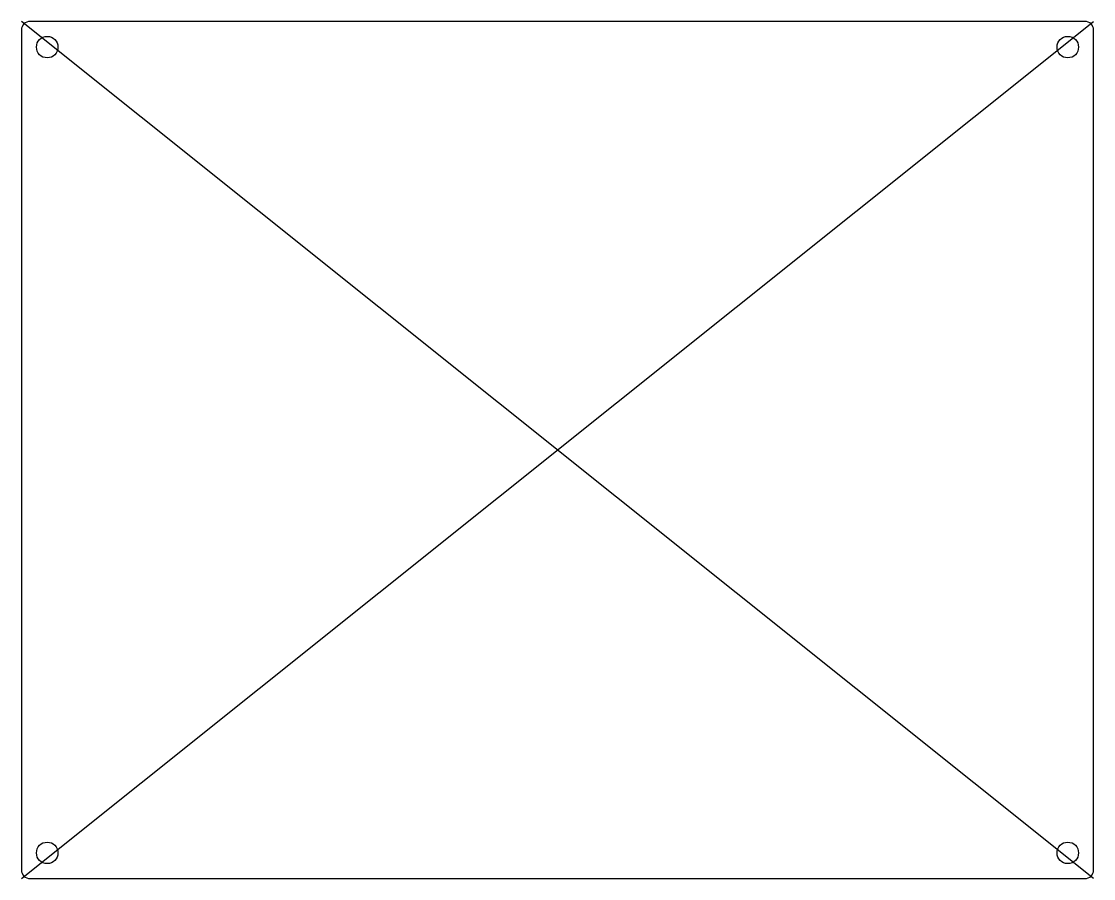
# Model space of a CAD drawing. Header units: millimetres. Extents: x -125 to 125, y -100 to 100.
import ezdxf

# ---------------------------------------------------------------- set-up
doc = ezdxf.new("R2010")
doc.units = ezdxf.units.MM
doc.layers.get('0').update_dxf_attribs({"linetype": 'CONTINUOUS'})

msp = doc.modelspace()

# ---------------------------------------------------------------- linework, layer by layer
for p, q in [((125, -100), (-125, 100)), ((-125, -100), (125, 100))]:
    msp.add_line(p, q)
msp.add_lwpolyline([(-123, -100), (123, -100, 0.414214), (125, -98), (125, 98, 0.414214), (123, 100), (-123, 100, 0.414214), (-125, 98), (-125, -98, 0.414214)], format="xyb", close=True)
for centre in [(-119, 94), (119, 94), (-119, -94), (119, -94)]:
    msp.add_circle(centre, 2.5)

doc.saveas('drawing.dxf')
